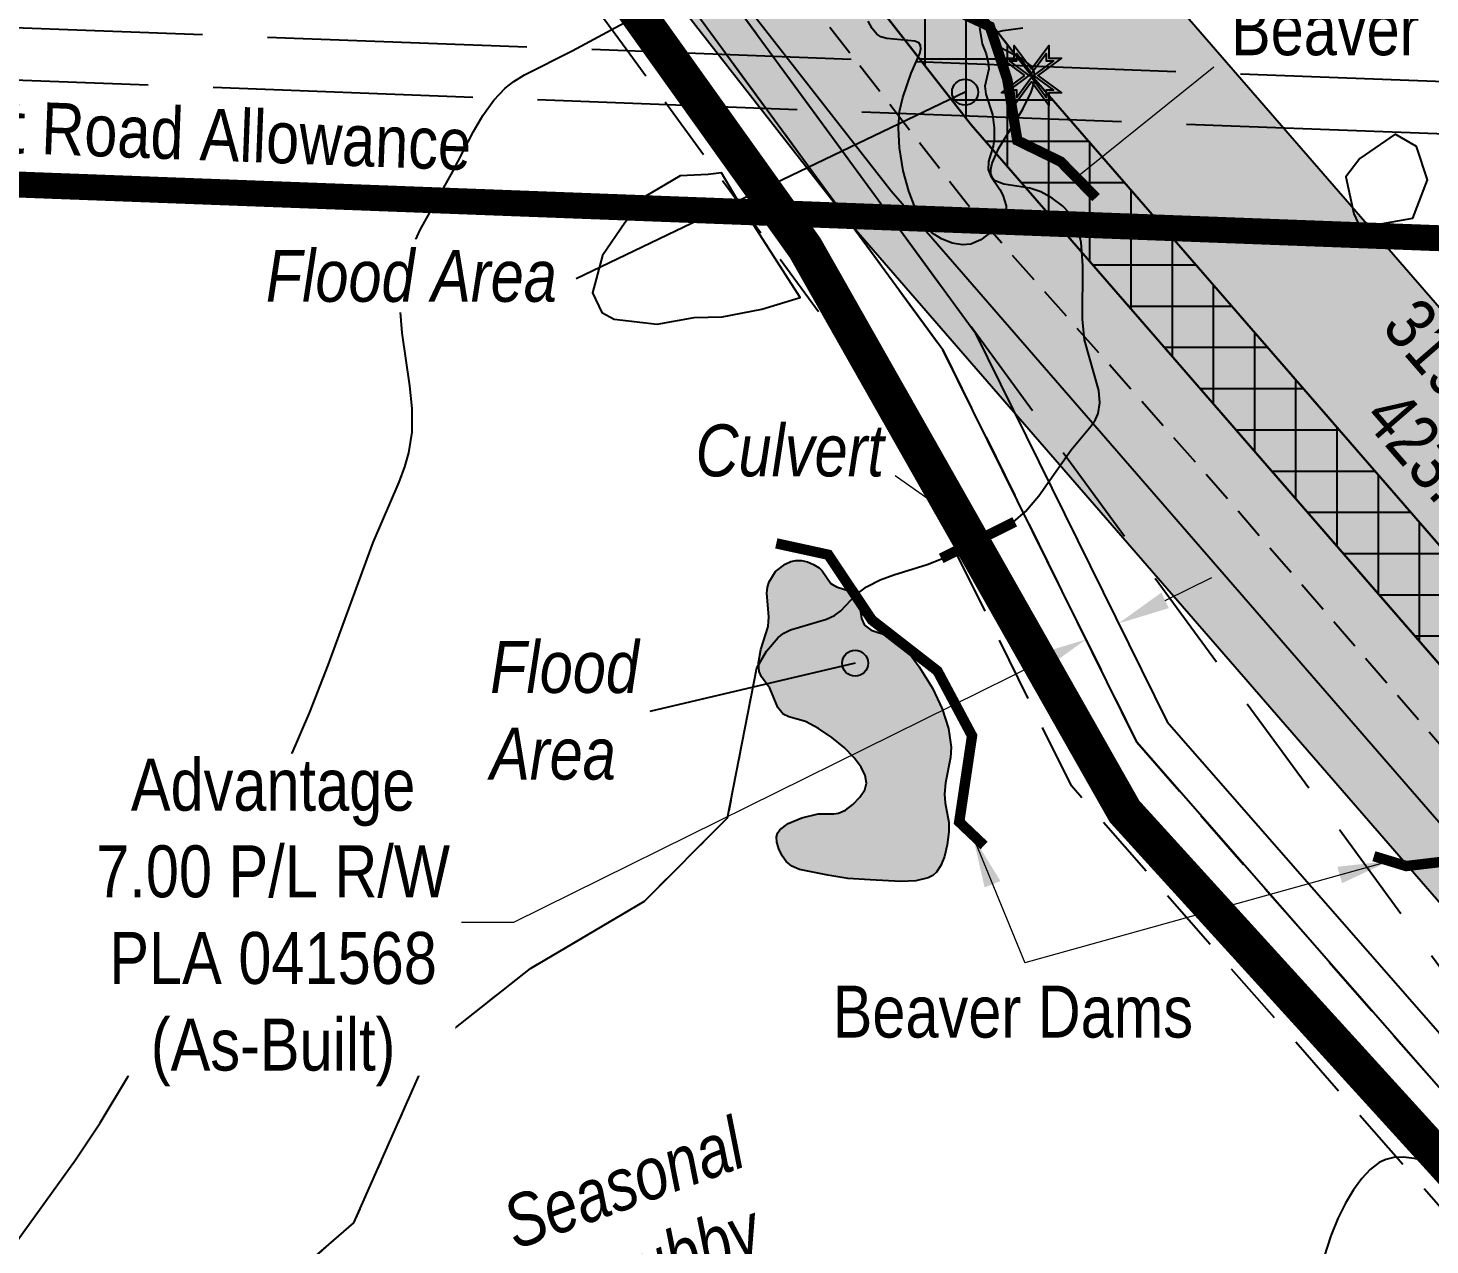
# Model space of a CAD drawing. Extents: x 333858 to 342713, y 6154085 to 6163590.
# Drawn here: x 334421 to 334690.9, y 6158765 to 6158999.2 of the extents above; entities that cross this region are included whole.
import ezdxf
from ezdxf.enums import TextEntityAlignment as Align

# ---------------------------------------------------------------- set-up
doc = ezdxf.new("R2010")
doc.units = 0
doc.header["$LTSCALE"] = 5
doc.header["$PDSIZE"] = 0.5
for name, pattern in [('CENTERLINEX3', [5, 2.5, -1, 0.5, -1]), ('foc-ACCESSROAD', [3.75, 2.5, -1.25]), ('foc-MONUMENT-BDYS', [6, 4, -2]), ('foc-TOPO', [1, 0.2, -0.8]), ('foc-UNSURVEYED', [12.5, 10, -2.5]), ('foc-WHEELTRACKS', [2, 0.4, -1.6]), ('UG_PIPE', [1.875, 1.25, -0.625])]:
    doc.linetypes.add(name, pattern=pattern)
doc.layers.get('Defpoints').update_dxf_attribs({"color": 9})
for name, color, linetype, lineweight in [('AS-GENERAL', 48, 'Continuous', 18), ('F-RW-T', 190, 'Continuous', 9), ('T-TEXT', 48, 'Continuous', 18)]:
    doc.layers.add(name, color=color, linetype=linetype, lineweight=lineweight)
for name, color, linetype in [('AS-PIPE-UG', 44, 'UG_PIPE'), ('AS-ROADS', 254, 'Continuous'), ('C-AR', 13, 'foc-ACCESSROAD'), ('F-RW', 190, 'Continuous'), ('Field_Culvert', 7, 'Continuous'), ('Field_Wildlife_Point', 7, 'Continuous'), ('L-BD1', 253, 'Continuous'), ('L-MON', 1, 'Continuous'), ('L-MON-PLAN', 7, 'foc-MONUMENT-BDYS'), ('L-ROAD-T', 7, 'Continuous'), ('L-USEC', 7, 'foc-UNSURVEYED'), ('P-BUFFER-H 30m', 51, 'Continuous'), ('P-PROPOSED', 10, 'Continuous'), ('P-PROPOSED-H', 21, 'Continuous'), ('P-TEMP-BLUE-BORE-H', 131, 'Continuous'), ('P-TEMP-NO CUT-H', 104, 'Continuous'), ('P-TEMP-NO CUT-T', 143, 'Continuous'), ('T-CREEK', 160, 'Continuous'), ('T-GENERAL', 48, 'foc-TOPO'), ('T-WATER', 160, 'Continuous'), ('T-WATER-H', 133, 'Continuous'), ('T-WATER-P3', 160, 'foc-WHEELTRACKS'), ('T-WATER-T', 170, 'Continuous'), ('WETLAND', 143, 'Continuous'), ('WETLAND-T', 146, 'Continuous')]:
    doc.layers.add(name, color=color, linetype=linetype)
doc.layers.add('AS-TRAPPER BOUNDARY', color=7, linetype='CENTERLINEX3', true_color=0xb85c00, transparency=0.6)
doc.styles.add('80CG', font='ARIALN.TTF', dxfattribs={"height": 10})
doc.styles.add('80L', font='ARIALN.TTF', dxfattribs={"height": 10})
doc.styles.add('80LS', font='ARIALNI.TTF', dxfattribs={"height": 10})
doc.styles.add('BOLD', font='ARIALNB.TTF')
doc.styles.add('foc-LtypeFont', font='ARIALN.TTF', dxfattribs={"height": 7.35})
doc.linetypes.add('foc-TOPO-flowdirection-NOLINE', pattern='A,0,[">",foc-LtypeFont,S=0.3,R=0,X=0,Y=-0.945],-20,[">",foc-LtypeFont,S=0.3,R=0,X=0,Y=-0.945],0', length=20)
doc.dimstyles.new('Compass 5 000', dxfattribs={"dimscale": 5, "dimtxt": 9, "dimasz": 2, "dimexe": 0.2, "dimexo": 0.0625, "dimgap": 0.5, "dimtad": 0, "dimtih": 1, "dimtoh": 1, "dimzin": 0, "dimdsep": 46, "dimtxsty": '80CG', "dimcen": 0.1, "dimse1": 1, "dimse2": 1, "dimclrd": 256, "dimclrt": 256, "dimaunit": 1, "dimadec": 4, "dimazin": 0, "dimtfac": 0.06, "dimtofl": 0, "dimtmove": 0, "dimatfit": 1, "dimfxl": 0.2, "dimtolj": 1, "dimtzin": 0, "dimlwd": -1, "dimarcsym": 0})

# ---------------------------------------------------------------- blocks, each defined once
blk = doc.blocks.new('*D507')
at = {"layer": 'Defpoints', "color": 0, "transparency": 16777216}
for p in [(334754.71, 6159195.47), (334568.61, 6159056.54), (334764.82, 6158793.71)]:
    blk.add_point(p, dxfattribs=at)
at = {"layer": 'P-TEMP-NO CUT-T', "color": 0, "lineweight": -2, "transparency": 16777216}
for p, q in [((334588.65, 6159071.5), (334755.51, 6159196.07)), ((334784.86, 6158808.66), (334951.73, 6158933.24))]:
    blk.add_line(p, q, dxfattribs=at)
at = {"layer": 'P-TEMP-NO CUT-T', "transparency": 16777216}
for p, q in [((334760.7, 6159187.46), (334803.42, 6159130.23)), ((334944.94, 6158940.65), (334871.31, 6159039.29))]:
    blk.add_line(p, q, dxfattribs=at)
for points in [[(334762.03, 6159188.45), (334759.36, 6159186.46), (334754.71, 6159195.47)], [(334946.28, 6158941.65), (334943.61, 6158939.65), (334950.93, 6158932.64)]]:
    blk.add_solid(points, dxfattribs=at)
at = {"layer": 'P-TEMP-NO CUT-T', "transparency": 16777216, "insert": (334837.36, 6159084.76), "char_height": 10, "attachment_point": 5, "rotation": 306.7422, "style": 'BOLD', "bg_fill": 3, "box_fill_scale": 1.1, "bg_fill_color": 256, "bg_fill_true_color": 13158600, "bg_fill_transparency": 0}
blk.add_mtext('\\A1;{\\H1.4x;NO CUT ZONE}', dxfattribs=at)
blk = doc.blocks.new('TEMP')
h = blk.add_hatch(color=255)
h.dxf.hatch_style = 1
h.paths.add_polyline_path([(0, 0.251), (-0.666, 1.152), (-0.666, 0.666), (-1.152, 0.666), (-0.251, 0), (-1.152, -0.666), (-0.666, -0.666), (-0.666, -1.152), (0, -0.251), (0.666, -1.152), (0.666, -0.666), (1.152, -0.666), (0.251, 0), (1.152, 0.666), (0.666, 0.666), (0.666, 1.152)])
h.paths.add_polyline_path([(0.566, 0.849), (0.566, 0.566), (0.849, 0.566), (0.083, 0), (0.849, -0.566), (0.566, -0.566), (0.566, -0.849), (0, -0.083), (-0.566, -0.849), (-0.566, -0.566), (-0.849, -0.566), (-0.083, 0), (-0.849, 0.566), (-0.566, 0.566), (-0.566, 0.849), (0, 0.083)], flags=16)
h = blk.add_hatch(color=1)
h.dxf.hatch_style = 1
h.paths.add_polyline_path([(0, 0.083), (-0.566, 0.849), (-0.566, 0.566), (-0.849, 0.566), (-0.083, 0), (-0.849, -0.566), (-0.566, -0.566), (-0.566, -0.849), (0, -0.083), (0.566, -0.849), (0.566, -0.566), (0.849, -0.566), (0.083, 0), (0.849, 0.566), (0.566, 0.566), (0.566, 0.849)])
at = {"color": 1}
for p, q in [((-0.083, 0), (0.083, 0)), ((0, 0.083), (0, -0.083))]:
    blk.add_line(p, q, dxfattribs=at)
at = {"color": 255, "flags": 128}
blk.add_lwpolyline([(-0.251, 0), (-1.152, 0.666), (-0.666, 0.666), (-0.666, 1.152), (0, 0.251), (0.666, 1.152), (0.666, 0.666), (1.152, 0.666), (0.251, 0), (1.152, -0.666), (0.666, -0.666), (0.666, -1.152), (0, -0.251), (-0.666, -1.152), (-0.666, -0.666), (-1.152, -0.666)], close=True, dxfattribs=at)
at = {"color": 1, "flags": 128}
blk.add_lwpolyline([(-0.083, 0), (-0.849, 0.566), (-0.566, 0.566), (-0.566, 0.849), (0, 0.083), (0.566, 0.849), (0.566, 0.566), (0.849, 0.566), (0.083, 0), (0.849, -0.566), (0.566, -0.566), (0.566, -0.849), (0, -0.083), (-0.566, -0.849), (-0.566, -0.566), (-0.849, -0.566)], close=True, dxfattribs=at)
blk = doc.blocks.new('*D631')
at = {"layer": 'Defpoints', "color": 0, "transparency": 16777216}
for p in [(334624.69, 6158881.5), (334637.74, 6158870.89), (334631.46, 6158867.79)]:
    blk.add_point(p, dxfattribs=at)
at = {"layer": 'F-RW-T', "transparency": 16777216}
for p, q in [((334639.93, 6158889.02), (334648.9, 6158893.45)), ((334615.73, 6158877.07), (334514.46, 6158827.04)), ((334514.46, 6158827.04), (334504.46, 6158827.04))]:
    blk.add_line(p, q, dxfattribs=at)
for points in [[(334639.19, 6158890.52), (334640.67, 6158887.53), (334630.97, 6158884.59)], [(334614.99, 6158878.56), (334616.46, 6158875.57), (334624.69, 6158881.5)]]:
    blk.add_solid(points, dxfattribs=at)
at = {"layer": 'F-RW-T', "transparency": 16777216, "insert": (334468.21, 6158827.04), "char_height": 10, "attachment_point": 5, "style": '80CG', "bg_fill": 3, "box_fill_scale": 1.1, "bg_fill_color": 256, "bg_fill_true_color": 13158600, "bg_fill_transparency": 0}
blk.add_mtext('\\A1;Advantage\\P7.00 P/L R/W\\PPLA 041568\\P(As-Built)', dxfattribs=at)

msp = doc.modelspace()

# ---------------------------------------------------------------- hatches: boundary and pattern name
at = {"layer": 'P-BUFFER-H 30m'}
h = msp.add_hatch(color=256, dxfattribs=at)
h.dxf.hatch_style = 1
edge = h.paths.add_edge_path()
edge.add_line((336291.873, 6156152.182), (336306.68, 6156157.701))
edge.add_line((336306.68, 6156157.701), (336312.94, 6156154.84))
edge.add_line((336312.94, 6156154.84), (336246.035, 6156006.766))
edge.add_arc((336273.369, 6155994.416), 29.994, 155.685, 245.685)
edge.add_line((336261.018, 6155967.083), (336288.352, 6155954.733))
edge.add_arc((336300.702, 6155982.066), 29.994, 245.685, 335.685)
edge.add_line((336328.036, 6155969.716), (336413.465, 6156158.79))
edge.add_arc((336386.132, 6156171.14), 29.994, 335.685, 425.6898)
edge.add_line((336398.48, 6156198.474), (336345.071, 6156222.601))
edge.add_line((336345.071, 6156222.601), (336320.894, 6156233.648))
edge.add_arc((336308.428, 6156206.367), 29.994, 65.4422, 110.4422)
edge.add_line((336297.953, 6156234.472), (336283.147, 6156228.954))
edge.add_line((336283.147, 6156228.954), (336214.406, 6156260.367))
edge.add_line((336214.406, 6156260.367), (335872.986, 6156443.947))
edge.add_line((335872.986, 6156443.947), (335776.973, 6156503.67))
edge.add_line((335776.973, 6156503.67), (335780.014, 6156582.024))
edge.add_arc((335750.042, 6156583.187), 29.994, 357.77797, 447.77523)
edge.add_line((335751.206, 6156613.158), (335235.017, 6156633.212))
edge.add_line((335235.017, 6156633.212), (334978.169, 6156712.11))
edge.add_line((334978.169, 6156712.11), (334981.407, 6157411.067))
edge.add_arc((334951.413, 6157411.206), 29.994, 359.73464, 426.86087)
edge.add_line((334963.199, 6157438.787), (334837.024, 6157492.708))
edge.add_line((334837.024, 6157492.708), (334842.768, 6157615.147))
edge.add_arc((334812.807, 6157616.553), 29.994, 357.31424, 357.50229)
edge.add_line((334842.772, 6157615.246), (334849.787, 6157776.056))
edge.add_line((334849.787, 6157776.056), (334861.509, 6157786.8))
edge.add_arc((334841.243, 6157808.912), 29.994, 312.5064, 357.5064)
edge.add_line((334871.208, 6157807.607), (334872.43, 6157835.67))
edge.add_arc((334842.465, 6157836.975), 29.994, 357.5064, 363.03)
edge.add_line((334872.417, 6157838.561), (334871.004, 6157865.26))
edge.add_line((334871.004, 6157865.26), (334892.497, 6158374.126))
edge.add_line((334892.497, 6158374.126), (334966.567, 6158368.178))
edge.add_line((334966.567, 6158368.178), (334995.163, 6158353.524))
edge.add_arc((335008.841, 6158380.218), 29.994, 242.86835, 332.86835)
edge.add_line((335035.535, 6158366.54), (335070.643, 6158435.053))
edge.add_arc((335043.949, 6158448.732), 29.994, 332.86835, 422.86835)
edge.add_line((335057.628, 6158475.425), (334967.552, 6158521.582))
edge.add_line((334967.552, 6158521.582), (334960.608, 6158597.583))
edge.add_arc((334930.738, 6158594.854), 29.994, 5.2202, 27.20658)
edge.add_line((334957.414, 6158608.568), (334918.783, 6158683.715))
edge.add_arc((334892.107, 6158670.001), 29.994, 27.20658, 40.9694)
edge.add_line((334914.755, 6158689.667), (334637.352, 6159009.127))
edge.add_line((334637.352, 6159009.127), (334579.079, 6159083.75))
edge.add_line((334579.079, 6159083.75), (334522.094, 6159160.439))
edge.add_line((334522.094, 6159160.439), (334509.043, 6159563.312))
edge.add_arc((334479.065, 6159562.341), 29.994, 1.85535, 14.52271)
edge.add_line((334508.101, 6159569.862), (334488.344, 6159646.132))
edge.add_arc((334459.308, 6159638.61), 29.994, 14.52271, 38.40527)
edge.add_line((334482.813, 6159657.243), (334389.867, 6159774.489))
edge.add_line((334389.867, 6159774.489), (334394.935, 6159818.349))
edge.add_arc((334365.139, 6159821.791), 29.994, 353.4089, 398.40799)
edge.add_line((334388.643, 6159840.426), (334335.707, 6159907.195))
edge.add_arc((334312.203, 6159888.561), 29.994, 38.40799, 128.40799)
edge.add_line((334293.569, 6159912.065), (334281.817, 6159902.748))
edge.add_arc((334300.452, 6159879.244), 29.994, 128.40799, 218.40799)
edge.add_line((334276.948, 6159860.61), (334318.307, 6159808.443))
edge.add_line((334318.307, 6159808.443), (334313.239, 6159764.585))
edge.add_arc((334343.035, 6159761.142), 29.994, 173.4089, 218.40527)
edge.add_line((334319.53, 6159742.509), (334418.141, 6159618.117))
edge.add_line((334418.141, 6159618.117), (334434.259, 6159555.893))
edge.add_line((334434.259, 6159555.893), (334447.604, 6159143.939))
edge.add_arc((334477.582, 6159144.91), 29.994, 181.85535, 216.61423)
edge.add_line((334453.507, 6159127.021), (334519.212, 6159038.595))
edge.add_arc((334543.287, 6159056.484), 29.994, 216.61423, 217.9861)
edge.add_line((334519.647, 6159038.023), (334578.972, 6158962.053))
edge.add_arc((334602.612, 6158980.513), 29.994, 217.9861, 220.96708)
edge.add_line((334579.964, 6158960.848), (334854.609, 6158644.539))
edge.add_line((334854.609, 6158644.539), (334886.729, 6158582.057))
edge.add_line((334886.729, 6158582.057), (334894.441, 6158497.653))
edge.add_arc((334924.31, 6158500.382), 29.994, 185.2202, 213.93434)
edge.add_line((334899.425, 6158483.638), (334906.814, 6158472.655))
edge.add_arc((334931.7, 6158489.399), 29.994, 213.93434, 242.86835)
edge.add_line((334918.021, 6158462.706), (334953.667, 6158444.44))
edge.add_line((334953.667, 6158444.44), (334851.919, 6158452.611))
edge.add_arc((334849.518, 6158422.713), 29.994, 85.40904, 177.5814)
edge.add_line((334819.55, 6158423.979), (334795.995, 6157866.286))
edge.add_arc((334825.962, 6157865.02), 29.994, 177.5814, 183.03)
edge.add_line((334796.01, 6157863.435), (334797.422, 6157836.764))
edge.add_line((334797.422, 6157836.764), (334796.797, 6157822.424))
edge.add_line((334796.797, 6157822.424), (334790.302, 6157816.471))
edge.add_arc((334810.568, 6157794.359), 29.994, 132.5064, 177.49817)
edge.add_line((334780.602, 6157795.669), (334772.855, 6157618.363))
edge.add_line((334772.855, 6157618.363), (334766.517, 6157483.238))
edge.add_arc((334796.478, 6157481.833), 29.994, 177.31424, 212.07805)
edge.add_line((334771.063, 6157465.903), (334784.149, 6157445.025))
edge.add_arc((334809.564, 6157460.954), 29.994, 212.07805, 246.84186)
edge.add_line((334797.768, 6157433.377), (334832.647, 6157418.458))
edge.add_line((334832.647, 6157418.458), (334906.309, 6157386.987))
edge.add_line((334906.309, 6157386.987), (334903.03, 6156679.051))
edge.add_arc((334933.024, 6156678.912), 29.994, 179.73464, 252.92405)
edge.add_line((334924.217, 6156650.24), (335218.603, 6156559.81))
edge.add_arc((335227.411, 6156588.482), 29.994, 252.92405, 267.77523)
edge.add_line((335226.246, 6156558.511), (335703.34, 6156539.976))
edge.add_line((335703.34, 6156539.976), (335701.031, 6156480.444))
edge.add_arc((335731.002, 6156479.281), 29.994, 177.77797, 238.11546)
edge.add_line((335715.159, 6156453.813), (335834.548, 6156379.545))
edge.add_arc((335850.391, 6156405.013), 29.994, 238.11546, 241.73337)
edge.add_line((335836.187, 6156378.596), (336180.178, 6156193.634))
edge.add_arc((336194.383, 6156220.051), 29.994, 241.73337, 245.44053)
edge.add_line((336181.916, 6156192.77), (336250.709, 6156161.333))
edge.add_line((336250.709, 6156161.333), (336268.931, 6156153.006))
edge.add_arc((336281.397, 6156180.287), 29.994, 245.44053, 290.4422)
at = {"layer": 'P-PROPOSED-H'}
h = msp.add_hatch(color=256, dxfattribs=at)
h.dxf.hatch_style = 1
h.paths.add_polyline_path([(336281.397, 6156180.287), (336307.845, 6156190.145), (336326.46, 6156181.639), (336352.622, 6156169.821), (336273.369, 6155994.416), (336300.702, 6155982.066), (336386.132, 6156171.14), (336332.664, 6156195.293), (336308.428, 6156206.367), (336281.981, 6156196.509), (336201.056, 6156233.49), (335857.948, 6156417.978), (335746.326, 6156487.411), (335750.042, 6156583.187), (335229.946, 6156603.392), (334948.073, 6156689.978), (334951.413, 6157411.206), (334816.374, 6157468.914), (334806.612, 6157484.49), (334812.807, 6157616.553), (334820.363, 6157789.774), (334841.243, 6157808.912), (334842.465, 6157836.975), (334840.976, 6157865.1), (334863.844, 6158406.517), (334974.925, 6158397.597), (335008.841, 6158380.218), (335043.949, 6158448.732), (334941.983, 6158500.982), (334938.896, 6158505.569), (334930.738, 6158594.854), (334892.107, 6158670.001), (334614.192, 6158990.051), (334555.218, 6159065.573), (334492.419, 6159150.085), (334479.065, 6159562.341), (334459.308, 6159638.61), (334358.646, 6159765.591), (334365.139, 6159821.791), (334312.203, 6159888.561), (334300.452, 6159879.244), (334349.528, 6159817.342), (334343.035, 6159761.142), (334445.586, 6159631.779), (334464.13, 6159560.192), (334477.582, 6159144.91), (334543.287, 6159056.484), (334602.612, 6158980.513), (334879.63, 6158661.471), (334916.069, 6158590.589), (334924.31, 6158500.382), (334931.7, 6158489.399), (335023.763, 6158442.224), (335002.334, 6158400.404), (334979.105, 6158412.307), (334849.518, 6158422.713), (334825.962, 6157865.02), (334827.45, 6157836.905), (334826.222, 6157808.707), (334810.568, 6157794.359), (334802.819, 6157617.006), (334796.478, 6157481.833), (334809.564, 6157460.954), (334844.443, 6157446.035), (334936.395, 6157406.75), (334933.024, 6156678.912), (335227.411, 6156588.482), (335734.475, 6156568.783), (335731.002, 6156479.281), (335850.391, 6156405.013), (336194.383, 6156220.051), (336263.176, 6156188.614)])
at = {"layer": 'P-TEMP-BLUE-BORE-H'}
h = msp.add_hatch(color=256, dxfattribs=at)
h.dxf.hatch_style = 1
h.paths.add_polyline_path([(334564.672, 6159053.465), (334614.192, 6158990.051), (334776.078, 6158803.622), (334764.824, 6158793.709), (334602.612, 6158980.513), (334552.852, 6159044.235)])
at = {"layer": 'P-TEMP-NO CUT-H', "ltscale": 2}
h = msp.add_hatch(dxfattribs=at)
h.set_pattern_fill('ANSI37', color=256, scale=2.498829, angle=45)
h.set_pattern_definition([(90, (65.851, 1213.123), (-7.933780753, 1e-15), []), (180, (65.851, 1213.123), (-1e-15, -7.933780753), [])])
h.paths.add_polyline_path([(334564.672, 6159053.465), (334614.192, 6158990.051), (334776.078, 6158803.622), (334764.824, 6158793.709), (334602.612, 6158980.513), (334552.852, 6159044.235)])
at = {"layer": 'T-WATER-H'}
h = msp.add_hatch(color=256, dxfattribs=at)
h.dxf.hatch_style = 1
h.paths.add_polyline_path([(334604.208, 6158999.21), (334604.737, 6158996.143), (334605.454, 6158994.182), (334605.857, 6158992.56), (334605.976, 6158991.335), (334605.191, 6158988.01), (334605.388, 6158986.474), (334606.669, 6158982.549), (334606.991, 6158979.941), (334607.029, 6158977.716), (334606.823, 6158976.464), (334605.937, 6158973.454), (334605.874, 6158971.959), (334606.36, 6158970.659), (334608.091, 6158968.124), (334608.66, 6158966.976), (334609.324, 6158964.946), (334609.415, 6158963.695), (334609.175, 6158962.932), (334608.667, 6158962.12), (334606.656, 6158960.093), (334604.484, 6158958.416), (334602.547, 6158957.553), (334600.895, 6158957.43), (334598.962, 6158957.789), (334596.881, 6158958.608), (334594.998, 6158959.757), (334593.821, 6158960.91), (334592.754, 6158962.523), (334591.79, 6158964.566), (334590.584, 6158967.776), (334589.47, 6158971.68), (334588.803, 6158976.09), (334588.605, 6158979.929), (334588.82, 6158983.135), (334589.43, 6158985.788), (334591.031, 6158990.464), (334592.679, 6158994.288), (334592.891, 6158995.147), (334592.858, 6158995.801), (334592.492, 6158996.325), (334591.72, 6158996.664), (334586.348, 6158997.135), (334585.202, 6158997.465), (334584.429, 6158997.979), (334583.53, 6158999.112), (334582.777, 6159000.479), (334582.277, 6159001.886), (334582.078, 6159003.195), (334582.286, 6159005.825), (334582.607, 6159006.677), (334583.063, 6159007.186), (334584.054, 6159007.424), (334586.143, 6159007.275), (334588.023, 6159007.006), (334590.069, 6159006.393), (334596.156, 6159003.601), (334602.101, 6159001.32), (334603.432, 6159000.358)])
h = msp.add_hatch(color=256, dxfattribs=at)
h.dxf.hatch_style = 1
h.paths.add_polyline_path([(334566.407, 6158867.129), (334565.403, 6158868.424), (334563.841, 6158872.119), (334562.255, 6158874.313), (334561.766, 6158875.361), (334561.655, 6158876.975), (334562.086, 6158879.553), (334563.499, 6158883.997), (334563.623, 6158885.845), (334563.231, 6158890.428), (334563.359, 6158891.596), (334563.691, 6158892.588), (334564.954, 6158894.606), (334566.801, 6158896.02), (334567.855, 6158896.477), (334568.856, 6158896.7), (334569.912, 6158896.677), (334571.083, 6158896.412), (334572.264, 6158895.928), (334573.3, 6158895.287), (334573.891, 6158894.678), (334575.589, 6158892.271), (334576.679, 6158891.65), (334579.482, 6158890.752), (334580.42, 6158890.117), (334580.994, 6158888.996), (334581.489, 6158885.537), (334582.047, 6158884.249), (334583.358, 6158883.297), (334586.892, 6158882.123), (334588.231, 6158881.408), (334590.182, 6158879.496), (334592.562, 6158876.249), (334595.119, 6158872.146), (334597.022, 6158868.152), (334598.23, 6158864.356), (334598.732, 6158860.796), (334598.612, 6158858.755), (334597.649, 6158853.917), (334597.452, 6158851.733), (334597.591, 6158850.093), (334598.264, 6158846.291), (334598.321, 6158844.493), (334598.002, 6158841.97), (334597.476, 6158839.76), (334596.778, 6158837.998), (334595.921, 6158836.716), (334595.214, 6158836.101), (334594.322, 6158835.62), (334591.947, 6158835.048), (334589.079, 6158834.948), (334583.177, 6158835.25), (334578.867, 6158835.51), (334575.006, 6158836.115), (334569.523, 6158837.217), (334568.045, 6158837.875), (334567.005, 6158838.746), (334566.227, 6158839.873), (334565.57, 6158841.227), (334565.18, 6158842.506), (334565.106, 6158843.535), (334565.302, 6158844.198), (334565.75, 6158844.845), (334567.39, 6158846.07), (334569.993, 6158847.167), (334573.124, 6158847.949), (334576.13, 6158847.929), (334577.083, 6158848.063), (334578.421, 6158848.671), (334579.828, 6158849.722), (334581.171, 6158851.123), (334582.137, 6158852.553), (334582.458, 6158853.825), (334582.215, 6158855.296), (334581.41, 6158856.948), (334580.062, 6158858.741), (334578.13, 6158860.695), (334575.772, 6158862.625), (334573.179, 6158864.371), (334570.69, 6158865.704), (334567.489, 6158866.582)])

# ---------------------------------------------------------------- linework, layer by layer
at = {"layer": 'AS-PIPE-UG', "flags": 128}
msp.add_lwpolyline([(334990.513, 6158450.798), (334956.886, 6158467.267), (334942.917, 6158474.104), (334932.119, 6158479.806), (334924.163, 6158484.366), (334919.438, 6158494.454), (334915.566, 6158504.066), (334913.112, 6158513.141), (334913.029, 6158513.461), (334911.439, 6158522.574), (334908.902, 6158546.833), (334906.992, 6158568.679), (334906.532, 6158575.947), (334906.288, 6158581.847), (334905.956, 6158586.16), (334901.509, 6158595.169), (334897.64, 6158603.169), (334874.224, 6158646.904), (334810.821, 6158725.069), (334763.925, 6158781.464), (334728.106, 6158821.08), (334696.627, 6158856.897), (334646.928, 6158914.322), (334601.673, 6158965.464), (334601.67, 6158965.459), (334559.764, 6159019.414), (334559.751, 6159019.418), (334545.797, 6159036.758), (334545.749, 6159036.803), (334524.542, 6159064.154), (334482.805, 6159119.999), (334476.529, 6159128.357), (334471.192, 6159135.163), (334467.867, 6159144.564), (334466.428, 6159162.952), (334464.684, 6159215.768), (334462.162, 6159278.362), (334460.158, 6159354.676), (334458.369, 6159410.664), (334456.209, 6159472.964), (334456.215, 6159472.971), (334453.295, 6159531.87), (334452.23, 6159546.187), (334451.579, 6159556.328), (334450.285, 6159566.443), (334445.624, 6159592.235), (334443.453, 6159601.656), (334440.571, 6159612.114), (334437.196, 6159623.892), (334435.398, 6159628.666), (334431.665, 6159633.86), (334419.106, 6159647.964), (334364.005, 6159716.231), (334330.667, 6159758.915), (334270.598, 6159833.8)], dxfattribs=at)
at = {"layer": 'AS-ROADS', "const_width": 6.999, "flags": 128}
msp.add_lwpolyline([(334437.09, 6159245.989), (334440.384, 6159135.434), (334484.246, 6159068.688), (334498.877, 6159051.8), (334524.198, 6159021.832), (334570.617, 6158956.867), (334632.118, 6158848.41), (334725.406, 6158745.879), (334766.059, 6158704.071), (334827.453, 6158659.428), (334842.627, 6158645.626), (334854.819, 6158630.599), (334866.782, 6158611.35), (334880.549, 6158584.006), (334883.869, 6158573.917), (334886.57, 6158549.625), (334890.098, 6158491.235), (334897.298, 6158475.271), (334905.397, 6158462.904), (334998.689, 6158415.717), (335026.433, 6158401.286), (335065.417, 6158381.934)], dxfattribs=at)
at = {"layer": 'AS-TRAPPER BOUNDARY', "flags": 128}
msp.add_lwpolyline([(334023.614, 6158983.983, 5, 5, 0), (334123.523, 6158980.211, 5, 5, 0), (334949.008, 6158949.046, 5, 5, 0), (335754.39, 6158918.639, 5, 5, 0), (335874.398, 6158914.109, 0, 0, 0)], format="xyseb", dxfattribs=at)
at = {"layer": 'C-AR'}
for points in [[(334160.246, 6159948.262), (334189.058, 6159911.925), (334278.309, 6159799.361), (334420.923, 6159619.505), (334437.265, 6159556.357), (334450.875, 6159135.595), (334521.809, 6159040.086), (334555.501, 6158994.098), (334597.151, 6158937.248), (334634.476, 6158861.69)], [(334634.453, 6158861.736), (334745.481, 6158734.917), (334857.443, 6158645.586), (334889.663, 6158582.91), (334896.74, 6158505.453), (334926.162, 6158461.904), (334878.403, 6158486.377), (334868.889, 6158590.52), (334845.575, 6158635.869), (334735.08, 6158724.03), (334621.876, 6158853.334), (334584.293, 6158929.415), (334536.381, 6158994.82), (334509.74, 6159031.184), (334430.817, 6159137.49), (334417.347, 6159553.493), (334402.622, 6159610.396), (334251.996, 6159800.357), (334187.893, 6159881.206), (334159.081, 6159917.542)]]:
    msp.add_lwpolyline(points, dxfattribs=at)
at = {"layer": 'F-RW'}
for points in [[(334160.654, 6159959.019), (334189.466, 6159922.677), (334287.505, 6159799.014), (334427.289, 6159622.671), (334444.23, 6159557.266), (334457.799, 6159138.01), (334527.441, 6159044.241), (334564.423, 6158993.762), (334584.19, 6158966.781), (334603.28, 6158940.639)], [(334597.151, 6158937.248), (334579.698, 6158961.069), (334521.809, 6159040.086), (334450.875, 6159135.595), (334437.265, 6159556.357), (334420.923, 6159619.505), (334278.309, 6159799.361), (334189.058, 6159911.925), (334160.246, 6159948.262)], [(334464.13, 6159560.192), (334477.582, 6159144.91), (334543.287, 6159056.484), (334602.612, 6158980.513), (334879.63, 6158661.471), (334916.069, 6158590.589), (334924.31, 6158500.382), (334931.7, 6158489.399), (335248.795, 6158326.913), (335289.744, 6158289.983), (335339.584, 6158213.128)], [(335311.763, 6158218.339), (335274.559, 6158276.762), (335266.72, 6158283.824), (335237.728, 6158310.115), (334917.99, 6158473.956), (334904.863, 6158493.466), (334896.509, 6158584.901), (334862.981, 6158650.121), (334587.173, 6158967.796), (334527.441, 6159044.241), (334457.799, 6159138.01), (334444.23, 6159557.266)], [(334603.28, 6158940.639), (334640.321, 6158865.658), (334750.335, 6158739.998), (334862.981, 6158650.121), (334896.509, 6158584.901), (334906.088, 6158480.055), (335237.728, 6158310.115), (335274.559, 6158276.762), (335311.948, 6158218.015), (335323.275, 6158201.531), (335373.885, 6158127.928), (335633.801, 6157749.98), (335634.115, 6157748.879), (335641.808, 6157751.077), (335655.541, 6157702.999), (335647.798, 6157700.788), (335660.294, 6157657.072), (335664.423, 6157642.647), (335702.001, 6157511.169), (335728.713, 6157417.723), (335731.995, 6157406.249), (335715.232, 6156974.784)], [(335690.013, 6156505.904), (335724.957, 6157405.389), (335701.164, 6157488.68), (335657.727, 6157640.74), (335653.607, 6157655.163), (335641.118, 6157698.879), (335627.384, 6157746.956), (335365.163, 6158128.257), (335317.495, 6158197.583), (335306.162, 6158214.063), (335269.161, 6158272.208), (335233.715, 6158304.308), (334899.469, 6158475.583), (334889.663, 6158582.91), (334857.443, 6158645.586), (334745.481, 6158734.917), (334634.453, 6158861.736), (334597.151, 6158937.248)]]:
    msp.add_lwpolyline(points, dxfattribs=at)
at = {"layer": 'Field_Culvert'}
msp.add_point((334603.051, 6158899.846), dxfattribs=at)
at = {"layer": 'Field_Wildlife_Point'}
for p in [(334606.668, 6158996.409), (334580.42, 6158890.117)]:
    msp.add_point(p, dxfattribs=at)
at = {"layer": 'L-MON-PLAN', "flags": 128}
msp.add_lwpolyline([(334154.542, 6159966.727), (334427.289, 6159622.671), (334444.216, 6159557.326), (334457.799, 6159138.01), (334527.441, 6159044.241), (334750.335, 6158739.998), (334862.981, 6158650.121), (334896.509, 6158584.901), (334906.088, 6158480.055), (335237.728, 6158310.115)], dxfattribs=at)
at = {"layer": 'L-USEC'}
for p, q in [((334154.819, 6159009.226), (334950.146, 6158979.199)), ((334144.383, 6158999.552), (334949.767, 6158969.145)), ((334143.621, 6158979.453), (334949.008, 6158949.046))]:
    msp.add_line(p, q, dxfattribs=at)
at = {"layer": 'P-BUFFER-H 30m', "flags": 128}
for points in [[(334871.004, 6157865.26), (334892.497, 6158374.126), (334966.567, 6158368.178), (334995.163, 6158353.524, 0.4142136), (335035.535, 6158366.54), (335070.643, 6158435.053, 0.4142136), (335057.628, 6158475.425), (334967.552, 6158521.582), (334960.608, 6158597.583, 0.0962291), (334957.414, 6158608.568), (334918.783, 6158683.715, 0.0601239), (334914.755, 6158689.667), (334637.352, 6159009.127), (334579.079, 6159083.75), (334522.094, 6159160.439), (334509.043, 6159563.312, 0.0553281)], [(334434.259, 6159555.893), (334447.604, 6159143.939, 0.1528379), (334453.507, 6159127.021), (334519.212, 6159038.595, 0.005986), (334519.647, 6159038.023), (334578.972, 6158962.053, 0.0130077), (334579.964, 6158960.848), (334854.609, 6158644.539), (334886.729, 6158582.057), (334894.441, 6158497.653, 0.1259488), (334899.425, 6158483.638), (334906.814, 6158472.655, 0.1269235), (334918.021, 6158462.706), (334953.667, 6158444.44), (334851.919, 6158452.611, 0.4253627), (334819.55, 6158423.979), (334795.995, 6157866.286, 0.0237785)]]:
    msp.add_lwpolyline(points, format="xyb", dxfattribs=at)
at = {"layer": 'P-TEMP-BLUE-BORE-H', "flags": 128}
msp.add_lwpolyline([(334564.672, 6159053.465), (334614.192, 6158990.051), (334776.078, 6158803.622), (334764.824, 6158793.709), (334602.612, 6158980.513), (334552.852, 6159044.235)], close=True, dxfattribs=at)
at = {"layer": 'T-CREEK', "flags": 128}
for points in [[(334604.208, 6158999.21), (334604.737, 6158996.143), (334605.454, 6158994.182), (334605.857, 6158992.56), (334605.976, 6158991.335), (334605.191, 6158988.01), (334605.388, 6158986.474), (334606.669, 6158982.549), (334606.991, 6158979.941), (334607.029, 6158977.716), (334606.823, 6158976.464), (334605.937, 6158973.454), (334605.874, 6158971.959), (334606.36, 6158970.659), (334608.091, 6158968.124), (334608.66, 6158966.976), (334609.324, 6158964.946), (334609.415, 6158963.695), (334609.175, 6158962.932), (334608.667, 6158962.12), (334606.656, 6158960.093), (334604.484, 6158958.416), (334602.547, 6158957.553), (334600.895, 6158957.43), (334598.962, 6158957.789), (334596.881, 6158958.608), (334594.998, 6158959.757), (334593.821, 6158960.91), (334592.754, 6158962.523), (334591.79, 6158964.566), (334590.584, 6158967.776), (334589.47, 6158971.68), (334588.803, 6158976.09), (334588.605, 6158979.929), (334588.82, 6158983.135), (334589.43, 6158985.788), (334591.031, 6158990.464), (334592.679, 6158994.288), (334592.891, 6158995.147), (334592.858, 6158995.801), (334592.492, 6158996.325), (334591.72, 6158996.664), (334586.348, 6158997.135), (334585.202, 6158997.465), (334584.429, 6158997.979), (334583.53, 6158999.112), (334582.777, 6159000.479)], [(334561.321, 6158876.019), (334563.172, 6158879.223), (334565.46, 6158881.885), (334566.502, 6158882.69), (334567.806, 6158883.362), (334574.769, 6158885.434), (334576.307, 6158886.14), (334577.523, 6158886.995), (334580.42, 6158890.117), (334582.474, 6158891.657), (334585.048, 6158892.96), (334587.68, 6158893.927), (334594.127, 6158895.923), (334597.172, 6158897.169), (334604.583, 6158900.553), (334607.714, 6158902.161), (334610.682, 6158904.079), (334613.049, 6158906.15), (334615.624, 6158909.172), (334621.833, 6158917.967), (334625.701, 6158922.617), (334626.506, 6158923.854), (334627.027, 6158925.008), (334627.387, 6158927.039), (334627.18, 6158929.444), (334624.401, 6158939.152), (334624.017, 6158943.129), (334624.11, 6158953.439), (334623.759, 6158957.873), (334623.249, 6158960.1), (334622.495, 6158961.997), (334621.482, 6158963.602), (334620.197, 6158964.933), (334618.2, 6158966.403), (334616.001, 6158967.651), (334613.877, 6158968.324), (334608.873, 6158969.098), (334607.24, 6158969.765), (334606.675, 6158970.346), (334606.382, 6158971.099), (334606.36, 6158972.03), (334606.606, 6158973.153), (334607.926, 6158976.065), (334612.516, 6158983.585), (334614.162, 6158986.852), (334614.682, 6158988.458), (334614.851, 6158989.82), (334614.672, 6158990.963), (334614.142, 6158991.897), (334612.481, 6158993.205), (334607.93, 6158995.534), (334606.668, 6158996.409), (334606.213, 6158997.153), (334606.403, 6158997.776), (334607.241, 6158998.288), (334608.752, 6158998.705), (334612.524, 6158999.2)]]:
    msp.add_lwpolyline(points, dxfattribs=at)
at = {"layer": 'T-GENERAL', "linetype": 'Continuous', "const_width": 2, "flags": 128}
for points in [[(334626.638, 6158966.535), (334619.83, 6158973.458), (334611.479, 6158977.538), (334609.551, 6158989.276), (334606.194, 6158999.463), (334597.708, 6159003.432), (334591.683, 6159007.758), (334583.299, 6159008.744)], [(334565.075, 6158899.99), (334575.073, 6158897.813), (334583.473, 6158885.251), (334596.107, 6158875.432), (334602.762, 6158862.961), (334600.293, 6158846.387), (334605.067, 6158841.844)], [(334680.115, 6158839.798), (334686.35, 6158837.894), (334693.1, 6158838.696), (334693.251, 6158838.635), (334701.335, 6158833.674), (334703.794, 6158831.099)]]:
    msp.add_lwpolyline(points, dxfattribs=at)
at = {"layer": 'T-WATER', "flags": 128}
msp.add_lwpolyline([(334566.407, 6158867.129), (334565.403, 6158868.424), (334563.841, 6158872.119), (334562.255, 6158874.313), (334561.766, 6158875.361), (334561.655, 6158876.975), (334562.086, 6158879.553), (334563.499, 6158883.997), (334563.623, 6158885.845), (334563.231, 6158890.428), (334563.359, 6158891.596), (334563.691, 6158892.588), (334564.954, 6158894.606), (334566.801, 6158896.02), (334567.855, 6158896.477), (334568.856, 6158896.7), (334569.912, 6158896.677), (334571.083, 6158896.412), (334572.264, 6158895.928), (334573.3, 6158895.287), (334573.891, 6158894.678), (334575.589, 6158892.271), (334576.679, 6158891.65), (334579.482, 6158890.752), (334580.42, 6158890.117), (334580.994, 6158888.996), (334581.489, 6158885.537), (334582.047, 6158884.249), (334583.358, 6158883.297), (334586.892, 6158882.123), (334588.231, 6158881.408), (334590.182, 6158879.496), (334592.562, 6158876.249), (334595.119, 6158872.146), (334597.022, 6158868.152), (334598.23, 6158864.356), (334598.732, 6158860.796), (334598.612, 6158858.755), (334597.649, 6158853.917), (334597.452, 6158851.733), (334597.591, 6158850.093), (334598.264, 6158846.291), (334598.321, 6158844.493), (334598.002, 6158841.97), (334597.476, 6158839.76), (334596.778, 6158837.998), (334595.921, 6158836.716), (334595.214, 6158836.101), (334594.322, 6158835.62), (334591.947, 6158835.048), (334589.079, 6158834.948), (334583.177, 6158835.25), (334578.867, 6158835.51), (334575.006, 6158836.115), (334569.523, 6158837.217), (334568.045, 6158837.875), (334567.005, 6158838.746), (334566.227, 6158839.873), (334565.57, 6158841.227), (334565.18, 6158842.506), (334565.106, 6158843.535), (334565.302, 6158844.198), (334565.75, 6158844.845), (334567.39, 6158846.07), (334569.993, 6158847.167), (334573.124, 6158847.949), (334576.13, 6158847.929), (334577.083, 6158848.063), (334578.421, 6158848.671), (334579.828, 6158849.722), (334581.171, 6158851.123), (334582.137, 6158852.553), (334582.458, 6158853.825), (334582.215, 6158855.296), (334581.41, 6158856.948), (334580.062, 6158858.741), (334578.13, 6158860.695), (334575.772, 6158862.625), (334573.179, 6158864.371), (334570.69, 6158865.704), (334567.489, 6158866.582), (334566.407, 6158867.129)], close=True, dxfattribs=at)
at = {"layer": 'T-WATER-P3', "flags": 128}
msp.add_lwpolyline([(334001.202, 6158389.866), (334023.242, 6158386.626), (334039.225, 6158393.619), (334056.209, 6158408.603), (334066.199, 6158412.599), (334092.172, 6158414.597), (334109.156, 6158421.59), (334121.144, 6158430.581), (334132.133, 6158446.564), (334139.125, 6158461.549), (334167.096, 6158476.534), (334182.081, 6158491.518), (334211.053, 6158501.508), (334227.037, 6158500.509), (334240.024, 6158508.501), (334253.01, 6158528.48), (334267.995, 6158546.462), (334298.963, 6158573.434), (334317.945, 6158580.427), (334337.924, 6158582.425), (334345.916, 6158597.41), (334359.901, 6158616.39), (334365.895, 6158643.362), (334409.85, 6158723.28), (334424.836, 6158729.274), (334454.805, 6158750.252), (334468.791, 6158756.246), (334483.776, 6158769.233), (334498.76, 6158803.198), (334517.741, 6158818.182), (334539.719, 6158831.169), (334555.703, 6158847.153), (334561.321, 6158876.019)], dxfattribs=at)
at = {"layer": 'T-WATER-P3', "linetype": 'foc-TOPO-flowdirection-NOLINE', "flags": 128}
msp.add_lwpolyline([(334001.202, 6158389.866), (334023.242, 6158386.626), (334039.225, 6158393.619), (334056.209, 6158408.603), (334066.199, 6158412.599), (334092.172, 6158414.597), (334109.156, 6158421.59), (334121.144, 6158430.581), (334132.133, 6158446.564), (334139.125, 6158461.549), (334167.096, 6158476.534), (334182.081, 6158491.518), (334211.053, 6158501.508), (334227.037, 6158500.509), (334240.024, 6158508.501), (334253.01, 6158528.48), (334267.995, 6158546.462), (334298.963, 6158573.434), (334317.945, 6158580.427), (334337.924, 6158582.425), (334345.916, 6158597.41), (334359.901, 6158616.39), (334365.895, 6158643.362), (334409.85, 6158723.28), (334424.836, 6158729.274), (334454.805, 6158750.252), (334468.791, 6158756.246), (334483.776, 6158769.233), (334498.76, 6158803.198), (334517.741, 6158818.182), (334539.719, 6158831.169), (334555.703, 6158847.153), (334561.321, 6158876.019)], dxfattribs=at)
at = {"layer": 'WETLAND'}
for points in [[(334492.699, 6158945.681), (334492.848, 6158949.315), (334493.55, 6158952.89), (334494.786, 6158956.455), (334496.531, 6158960.339), (334502.78, 6158971.591), (334506.801, 6158979.272), (334508.58, 6158982.347), (334510.674, 6158985.288), (334512.861, 6158987.589), (334514.545, 6158988.903), (334516.606, 6158990.175), (334525.764, 6158994.786), (334536.601, 6159000.627)], [(334418.924, 6158765.763), (334430.162, 6158781.35), (334434.94, 6158788.453), (334440.241, 6158797.334), (334447.784, 6158811.05), (334457.5, 6158829.452), (334467.338, 6158849.577), (334471.503, 6158858.731), (334475.268, 6158867.5), (334478.825, 6158876.556), (334487.5, 6158900.166), (334492.491, 6158911.759), (334493.577, 6158914.733), (334494.357, 6158917.433), (334494.964, 6158921.39), (334494.966, 6158925.936), (334494.526, 6158930.33), (334493.042, 6158940.522), (334492.683, 6158945.268), (334492.699, 6158945.681)], [(334692.105, 6158780.707), (334687.894, 6158781.644), (334685.793, 6158781.851), (334683.987, 6158781.783), (334682.442, 6158781.439), (334681.143, 6158780.815), (334679.43, 6158779.48), (334677.777, 6158777.735), (334676.186, 6158775.582), (334674.662, 6158773.027), (334673.205, 6158770.071), (334671.825, 6158766.73), (334669.328, 6158758.98), (334668.959, 6158757.021), (334668.657, 6158756.254), (334668.048, 6158755.702), (334667.081, 6158755.412), (334666.19, 6158755.394)]]:
    msp.add_lwpolyline(points, dxfattribs=at)
for points in [[(334676.241, 6158963.43), (334677.51, 6158960.762), (334687.622, 6158962.603), (334690.447, 6158969.979), (334688.333, 6158976.396), (334684.193, 6158978.775), (334677.417, 6158974.049), (334674.725, 6158970.56), (334676.241, 6158963.43)], [(334542.166, 6158942.18), (334549.277, 6158943.436), (334554.65, 6158943.56), (334562.287, 6158945.055), (334569.701, 6158947.343), (334557.507, 6158966.278), (334554.505, 6158971.272), (334551.958, 6158970.956), (334546.582, 6158970.726), (334539.861, 6158966.735), (334535.888, 6158961.686), (334531.625, 6158955.371), (334529.689, 6158948.182), (334531.464, 6158944.412), (334533.855, 6158943.122), (334542.166, 6158942.18)]]:
    msp.add_lwpolyline(points, close=True, dxfattribs=at)

# ---------------------------------------------------------------- texts
at = {"layer": 'L-ROAD-T', "style": '80L'}
msp.add_text('Theoretic Government Road Allowance', height=9.99806, rotation=357.83784, dxfattribs=at).set_placement((334406.465, 6158980.547), align=Align.MIDDLE_CENTER)
at = {"layer": 'WETLAND-T', "insert": (334533.917, 6158781.579), "char_height": 10, "width": 49.29503, "attachment_point": 2, "rotation": 20, "style": '80LS'}
msp.add_mtext('\\pt40;Seasonal\\PShrubby\\P Swamp', dxfattribs=at)

# ---------------------------------------------------------------- next in the draw order: dimensions: what is measured, and where the dimension line sits
at = {"layer": 'P-TEMP-NO CUT-T'}
dim = msp.add_linear_dim(base=(334754.714, 6159195.471), p1=(334764.824, 6158793.709), p2=(334568.612, 6159056.542), angle=126.74225, text='{\\H1.4x;NO CUT ZONE}', dimstyle='Compass 5 000', override={"dimtxt": 2, "dimexo": 5, "dimtih": 0, "dimdec": 1, "dimtxsty": 'BOLD', "dimse1": 0, "dimse2": 0, "dimtfill": 1, "dimtfillclr": 256}, dxfattribs=at)
dim.commit()
dim.dimension.update_dxf_attribs({"geometry": '*D507', "text_midpoint": (334837.362, 6159084.76), "dimtype": 161})

# ---------------------------------------------------------------- next in the draw order: linework, layer by layer
at = {"layer": 'AS-GENERAL', "linetype": 'Continuous', "const_width": 2, "flags": 128}
msp.add_lwpolyline([(334596.812, 6158897.101), (334610.98, 6158904.145)], dxfattribs=at)
at = {"layer": 'P-PROPOSED', "flags": 128}
for points in [[(334948.073, 6156689.978), (334951.413, 6157411.206), (334816.374, 6157468.914), (334806.612, 6157484.49), (334812.807, 6157616.553), (334820.363, 6157789.774), (334841.243, 6157808.912), (334842.465, 6157836.975), (334840.976, 6157865.1), (334863.844, 6158406.517), (334974.925, 6158397.597), (335008.841, 6158380.218), (335043.949, 6158448.732), (334941.983, 6158500.982), (334938.896, 6158505.569), (334930.738, 6158594.854), (334892.107, 6158670.001), (334614.192, 6158990.051), (334555.218, 6159065.573), (334492.419, 6159150.085), (334479.065, 6159562.341)], [(334464.13, 6159560.192), (334477.582, 6159144.91), (334543.287, 6159056.484), (334602.612, 6158980.513), (334879.63, 6158661.471), (334916.069, 6158590.589), (334924.31, 6158500.382), (334931.7, 6158489.399), (335023.763, 6158442.224), (335002.334, 6158400.404), (334979.105, 6158412.307), (334849.518, 6158422.713), (334825.962, 6157865.02), (334827.45, 6157836.905), (334826.222, 6157808.707), (334810.568, 6157794.359), (334802.819, 6157617.006), (334796.478, 6157481.833), (334809.564, 6157460.954), (334844.443, 6157446.035), (334936.395, 6157406.75), (334933.024, 6156678.912)]]:
    msp.add_lwpolyline(points, dxfattribs=at)

# ---------------------------------------------------------------- next in the draw order: block references
at = {"layer": 'L-MON', "xscale": 4.999015300000043, "yscale": 4.999015300000043, "zscale": 5.000000000000045}
msp.add_blockref('TEMP', (334614.192, 6158990.051), dxfattribs=at)

# ---------------------------------------------------------------- next in the draw order: texts
at = {"layer": 'L-BD1', "style": '80L'}
for s, height, p in [("319°01'50''", 9.99803, (334703.764, 6158923.309)), ('423.80', 9.998, (334693.007, 6158913.968))]:
    msp.add_text(s, height=height, rotation=310.9694, dxfattribs=at).set_placement(p, align=Align.MIDDLE)
at = {"layer": 'T-TEXT', "attachment_point": 1, "style": '80L'}
for s, width, insert, char_height in [('Beaver Dam', 63.02633, (334652.614, 6159003.938), 9.998), ('{\\fArial Narrow|b0|i1|c0|p34;Culvert}', 36.82578, (334549.54, 6158922.89), 9.99803)]:
    msp.add_mtext_dynamic_manual_height_columns(s, width=width, gutter_width=50, heights=[0], dxfattribs=dict(at, insert=insert, char_height=char_height))

# ---------------------------------------------------------------- next in the draw order: leaders
at = {"layer": 'T-TEXT'}
for points in [[(334622.759, 6158970.355), (334649.328, 6158991.68)], [(334604.47, 6158901.363), (334587.972, 6158912.968)]]:
    msp.add_leader(points, dimstyle='Compass 5 000', dxfattribs=at)
at = {"layer": 'T-WATER-T'}
msp.add_leader([(334601.413, 6158986.823), (334526.573, 6158950.898)], dimstyle='Compass 5 000', override={"dimasz": 1, "dimldrblk": 'DotBlank'}, dxfattribs=at)

# ---------------------------------------------------------------- next in the draw order: texts
at = {"layer": 'T-WATER-T', "insert": (334466.809, 6158956.484), "char_height": 9.99803, "attachment_point": 1, "style": '80L', "bg_fill": 3, "box_fill_scale": 1.2, "bg_fill_color": 256, "bg_fill_transparency": 0}
msp.add_mtext_dynamic_manual_height_columns('{\\fArial Narrow|b0|i1|c0|p34;Flood Area}', width=55.91855, gutter_width=50, heights=[0], dxfattribs=at)

# ---------------------------------------------------------------- next in the draw order: dimensions: what is measured, and where the dimension line sits
at = {"layer": 'F-RW-T'}
dim = msp.add_linear_dim(base=(334624.692, 6158881.495), p1=(334637.739, 6158870.885), p2=(334631.465, 6158867.786), angle=206.28923, text='Advantage\\P7.00 P/L R/W\\PPLA 041568\\P(As-Built)', dimstyle='Compass 5 000', override={"dimtfill": 1}, dxfattribs=at)
dim.commit()
dim.dimension.update_dxf_attribs({"geometry": '*D631', "text_midpoint": (334468.206, 6158827.04), "dimtype": 161})

# ---------------------------------------------------------------- next in the draw order: texts
at = {"layer": 'T-TEXT', "insert": (334575.936, 6158814.887), "char_height": 9.99803, "attachment_point": 1, "style": '80L'}
msp.add_mtext_dynamic_manual_height_columns('Beaver Dams', width=69.03592, gutter_width=50, heights=[0], dxfattribs=at)
at = {"layer": 'T-WATER-T', "insert": (334509.993, 6158881.209), "char_height": 9.99803, "attachment_point": 1, "style": '80L'}
msp.add_mtext_dynamic_manual_height_columns('{\\fArial Narrow|b0|i1|c0|p34;Flood Area}', width=12.62066, gutter_width=50, heights=[0], dxfattribs=at)

# ---------------------------------------------------------------- next in the draw order: leaders
at = {"layer": 'T-TEXT'}
for points in [[(334602.915, 6158843.652), (334612.893, 6158819.266)], [(334683.17, 6158838.865), (334612.893, 6158819.266)]]:
    msp.add_leader(points, dimstyle='Compass 5 000', dxfattribs=at)
at = {"layer": 'T-WATER-T'}
msp.add_leader([(334580.253, 6158876.931), (334540.724, 6158867.662)], dimstyle='Compass 5 000', override={"dimasz": 1, "dimldrblk": 'DotBlank'}, dxfattribs=at)

doc.saveas('drawing.dxf')
